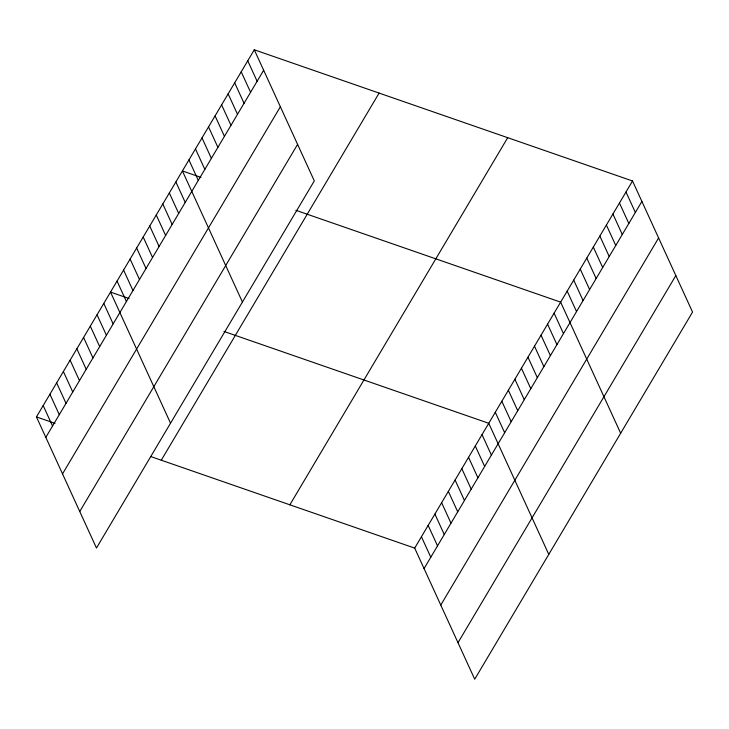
<?xml version="1.0" encoding="UTF-8"?>
<svg xmlns="http://www.w3.org/2000/svg" width="729" height="729" viewBox="0 0 729 729"><rect width="100%" height="100%" fill="white"/><g stroke="black" fill="none" stroke-linecap="round" stroke-linejoin="round"><path stroke-width="1.09" d="M254.284 49.791L314.308 180.892L96.474 548.017L36.45 416.915L254.284 49.791L632.526 180.983L692.55 312.085L474.716 679.209L414.692 548.108L150.958 456.627M45.818 437.373L263.652 70.248M62.53 473.886L280.364 106.762M79.753 511.503L297.596 144.378M161.273 460.209L379.107 93.084M289.869 504.814L507.712 137.69M414.692 548.108L632.526 180.983M424.059 568.565L641.894 201.441M440.772 605.079L658.606 237.955M457.994 642.696L675.838 275.571M200.967 177.384L182.396 170.941L242.42 302.043M295.874 210.298L560.637 302.134L620.661 433.236M129.079 298.535L110.516 292.092L170.54 423.194M223.985 331.449L488.758 423.285L548.782 554.386M36.45 416.915L55.021 423.358M625.992 192L635.36 212.458M619.459 203.008L628.826 223.466M612.925 214.025L622.284 234.483M606.391 225.042L615.75 245.491M599.849 236.05L609.216 256.508M593.315 247.067L602.683 267.525M586.781 258.075L596.149 278.533M580.248 269.092L589.615 289.55M573.714 280.109L583.082 300.567M567.18 291.117L576.539 311.575M554.104 313.151L563.471 333.609M547.57 324.159L556.938 344.617M541.036 335.176L550.404 355.634M534.503 346.193L543.87 366.641M527.969 357.201L537.328 377.658M521.435 368.218L530.794 388.675M514.893 379.226L524.26 399.683M508.359 390.243L517.727 410.7M501.825 401.26L511.193 421.717M495.292 412.268L504.659 432.725M482.024 434.63L491.392 455.087M475.29 445.975L484.657 466.432M468.556 457.329L477.923 477.787M461.822 468.674L471.189 489.132M455.087 480.019L464.455 500.477M448.353 491.373L457.721 511.822M247.751 60.808L257.118 81.265M441.628 502.718L450.987 523.176M241.217 71.825L250.585 92.273M434.894 514.063L444.253 534.521M234.683 82.833L244.051 103.29M428.16 525.409L437.528 545.866M228.15 93.85L237.508 114.307M421.426 536.763L430.793 557.211M221.607 104.858L230.975 125.315M215.073 115.875L224.441 136.332M208.54 126.892L217.907 147.349M202.006 137.899L211.374 158.357M195.472 148.916L204.84 169.374M188.939 159.933L198.297 180.382M175.862 181.958L185.23 202.416M169.328 192.966L178.696 213.424M162.795 203.983L172.162 224.441M156.261 215L165.629 235.458M149.727 226.008L159.086 246.466M143.194 237.025L152.552 257.483M136.651 248.042L146.019 268.5M130.117 259.05L139.485 279.508M123.584 270.067L132.951 290.525M117.05 281.084L126.418 301.533M103.782 303.437L113.15 323.895M97.048 314.791L106.416 335.249M90.314 326.136L99.682 346.594M83.58 337.481L92.948 357.939M76.846 348.827L86.213 369.284M70.112 360.181L79.479 380.638M63.387 371.526L72.745 391.983M56.652 382.871L66.011 403.328M49.918 394.225L59.286 414.673M43.184 405.57L52.552 426.028"/></g></svg>
